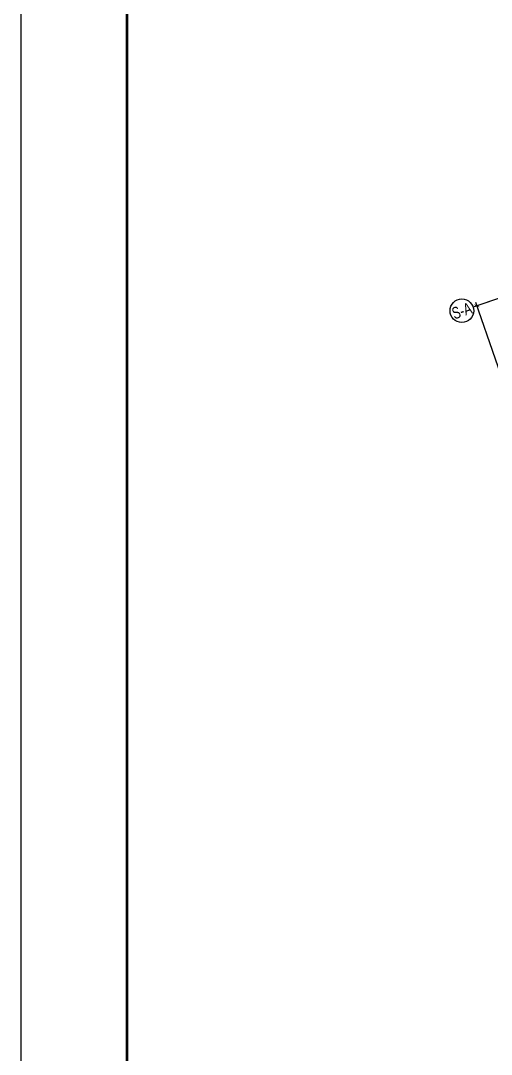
# Model space of a CAD drawing. Header units: millimetres. Extents: x -340714 to 2967022, y -655653 to 62.
# Drawn here: x 1672659 to 1696561, y -340299 to -287785 of the extents above; entities that cross this region are included whole.
import ezdxf
from ezdxf.enums import TextEntityAlignment as Align

# ---------------------------------------------------------------- set-up
doc = ezdxf.new("R2010")
doc.units = ezdxf.units.MM
doc.header["$LTSCALE"] = 100
doc.header["$PDMODE"] = 32
doc.header["$PDSIZE"] = 2.5
doc.linetypes.add('CENTER2', pattern=[1.125, 0.75, -0.125, 0.125, -0.125])
for name, color, linetype in [('ccu11-Dim', 8, 'Continuous'), ('ccu12-Truc', 13, 'CENTER2'), ('KT-Dim', 8, 'Continuous'), ('Xref_ST_MBDV Cot vach 30.7.2022|Xref_ST_MBDV Cot vach 30.7.2022|Xref_ST_MBDV Cot vach 30.7.2022|Xref_ST_MBDV Cot vach 30.7.2022|A-GRID-SYM', 50, 'Continuous')]:
    doc.layers.add(name, color=color, linetype=linetype)
doc.layers.add('KT-Net thay', color=7, linetype='Continuous', lineweight=15)
doc.styles.add('Arial Narrow', font='ARIALN.TTF')
doc.styles.add('HBA-Text', font='GOTHIC.TTF')
doc.dimstyles.new('ccu12-200', dxfattribs={"dimscale": 200, "dimtxt": 2.5, "dimasz": 1, "dimexe": 1, "dimexo": 2, "dimgap": 1, "dimtad": 1, "dimdec": 0, "dimrnd": 5, "dimdsep": 46, "dimtxsty": 'Arial Narrow', "dimblk": 'ARCHTICK', "dimcen": -1, "dimdle": 1, "dimclrd": 256, "dimclre": 256, "dimclrt": 3, "dimadec": 0, "dimazin": 2, "dimtfac": 0.1, "dimtdec": 0, "dimtmove": 0, "dimatfit": 1, "dimldrblk": 'ARCHTICK', "dimfxl": 1, "dimtvp": 0.833333, "dimtolj": 1, "dimtzin": 12, "dimarcsym": 0})

# ---------------------------------------------------------------- blocks, each defined once
blk = doc.blocks.new('Khung ten_A1', base_point=(-3406704, 253379))
at = {"layer": 'Defpoints', "color": 1}
blk.add_lwpolyline([(84100, 0), (84100, 59471), (0, 59471), (0, 0)], close=True, dxfattribs=at)
at = {"layer": 'KT-Net thay', "const_width": 60}
blk.add_lwpolyline([(2700, 1071), (83100, 1071), (83100, 58471), (2700, 58471)], close=True, dxfattribs=at)
blk = doc.blocks.new('_ARCHTICK')
at = {"color": 0, "linetype": 'ByBlock', "const_width": 0.15}
blk.add_lwpolyline([(-0.5, -0.5), (0.5, 0.5)], dxfattribs=at)
blk = doc.blocks.new('*D1013')
at = {"layer": 'Defpoints', "color": 0, "transparency": 16777216}
for p in [(306861, -58345, 0), (323836, -104143), (320491, -105298)]:
    blk.add_point(p, dxfattribs=at)
at = {"layer": 'KT-Dim', "lineweight": -2, "transparency": 16777216}
for p, q in [((306483, -58476), (304366, -59206)), ((304490, -58952), (320556, -105487)), ((323458, -104273), (320302, -105363))]:
    blk.add_line(p, q, dxfattribs=at)
at = {"layer": 'KT-Dim', "lineweight": -2, "transparency": 16777216, "xscale": 200, "yscale": 200, "zscale": 200}
for p, rotation in [((304555, -59141), 109.0471379637702), ((320491, -105298), 289.0471379637702)]:
    blk.add_blockref('_ARCHTICK', p, dxfattribs=dict(at, rotation=rotation))
at = {"layer": 'KT-Dim', "color": 3, "transparency": 16777216, "insert": (312954, -82071), "char_height": 500, "attachment_point": 5, "rotation": 289.0471, "style": 'Arial Narrow'}
blk.add_mtext('\\A1;48830', dxfattribs=at)
blk = doc.blocks.new('GRID-SYM-flat-103')
at = {"layer": 'Xref_ST_MBDV Cot vach 30.7.2022|Xref_ST_MBDV Cot vach 30.7.2022|Xref_ST_MBDV Cot vach 30.7.2022|Xref_ST_MBDV Cot vach 30.7.2022|A-GRID-SYM'}
blk.add_circle((0, 0, 0), 900, dxfattribs=at)
at = {"layer": 'Xref_ST_MBDV Cot vach 30.7.2022|Xref_ST_MBDV Cot vach 30.7.2022|Xref_ST_MBDV Cot vach 30.7.2022|Xref_ST_MBDV Cot vach 30.7.2022|A-GRID-SYM', "style": 'HBA-Text'}
blk.add_attdef('GRID', text='', height=900, rotation=19.04714, dxfattribs=at).set_placement((0, 0, 0), align=Align.MIDDLE_CENTER)
blk = doc.blocks.new('Grid-ST-flat-3')
at = {"layer": 'ccu12-Truc', "ltscale": 30}
blk.add_line((369404.7, -36752.1), (304555.5, -59141.2), dxfattribs=at)
at = {"layer": 'KT-Dim'}
ref = blk.add_blockref('GRID-SYM-flat-103', (303795.5, -59391.2, 0), dxfattribs=dict(at, xscale=0.6666666666666666, yscale=0.6666666666666666, zscale=0.6666666666666666))
ref.add_attrib('GRID', 'S-A', dxfattribs={"layer": 'Xref_ST_MBDV Cot vach 30.7.2022|Xref_ST_MBDV Cot vach 30.7.2022|Xref_ST_MBDV Cot vach 30.7.2022|Xref_ST_MBDV Cot vach 30.7.2022|A-GRID-SYM', "height": 600, "rotation": 19, "style": 'HBA-Text', "width": 0.75}).set_placement((303795.5, -59391.2, 0), align=Align.MIDDLE_CENTER)
dim = blk.add_linear_dim(base=(320490.9, -105297.8, 0), p1=(306860.8, -58345.3), p2=(323836, -104142.9, 0), angle=109.04714, dimstyle='ccu12-200', dxfattribs=at)
dim.commit()
dim.dimension.update_dxf_attribs({"geometry": '*D1013', "text_midpoint": (312953.5, -82070.9, 0)})

msp = doc.modelspace()

# ---------------------------------------------------------------- block references
msp.add_blockref('Grid-ST-flat-3', (1391269.1, -243129.8))
at = {"layer": 'ccu11-Dim', "xscale": 2.000000000621877, "yscale": 2.000000000621877, "zscale": 2.000000000621877}
msp.add_blockref('Khung ten_A1', (-5140749.3, 139934.6), dxfattribs=at)

doc.saveas('drawing.dxf')
